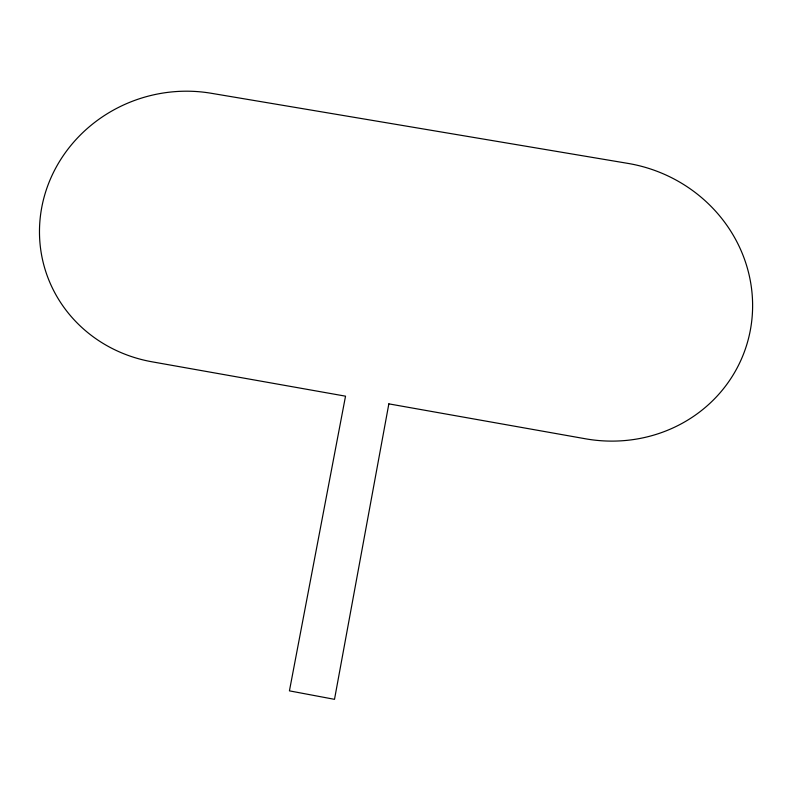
<?xml version="1.0" encoding="UTF-8"?>
<svg xmlns="http://www.w3.org/2000/svg" width="791" height="791" viewBox="0 0 791 791"><rect width="100%" height="100%" fill="white"/><g stroke="black" fill="none" stroke-linecap="round" stroke-linejoin="round"><path stroke-width="1.19" d="M388.846 403.865L334.504 699.333L289.427 690.859L345.529 396.172L152.119 361.823A143.369 135.805 -16.7 0 1 42.546 203.495A143.369 135.805 -16.7 0 1 211.029 93.239L627.985 163.401A146.058 139.087 19.9 0 1 751.045 326.05A146.058 139.087 19.9 0 1 585.35 438.768L388.846 403.865"/></g></svg>
